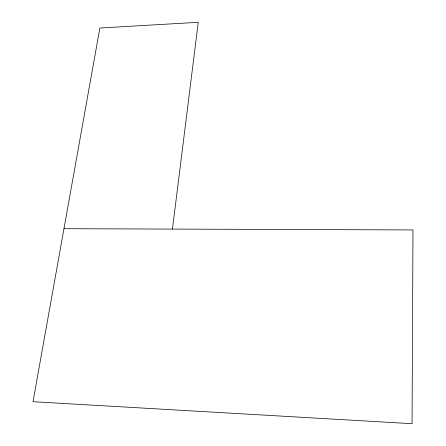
<?xml version="1.0" encoding="UTF-8"?>
<svg xmlns="http://www.w3.org/2000/svg" width="446" height="446" viewBox="0 0 446 446"><rect width="100%" height="100%" fill="white"/><g stroke="black" fill="none" stroke-linecap="round" stroke-linejoin="round"><path stroke-width="0.67" d="M172.44 229.082L198.247 22.3L99.865 28.037L33.01 401.701L412.048 423.7L412.99 229.941L63.962 228.698"/></g></svg>
